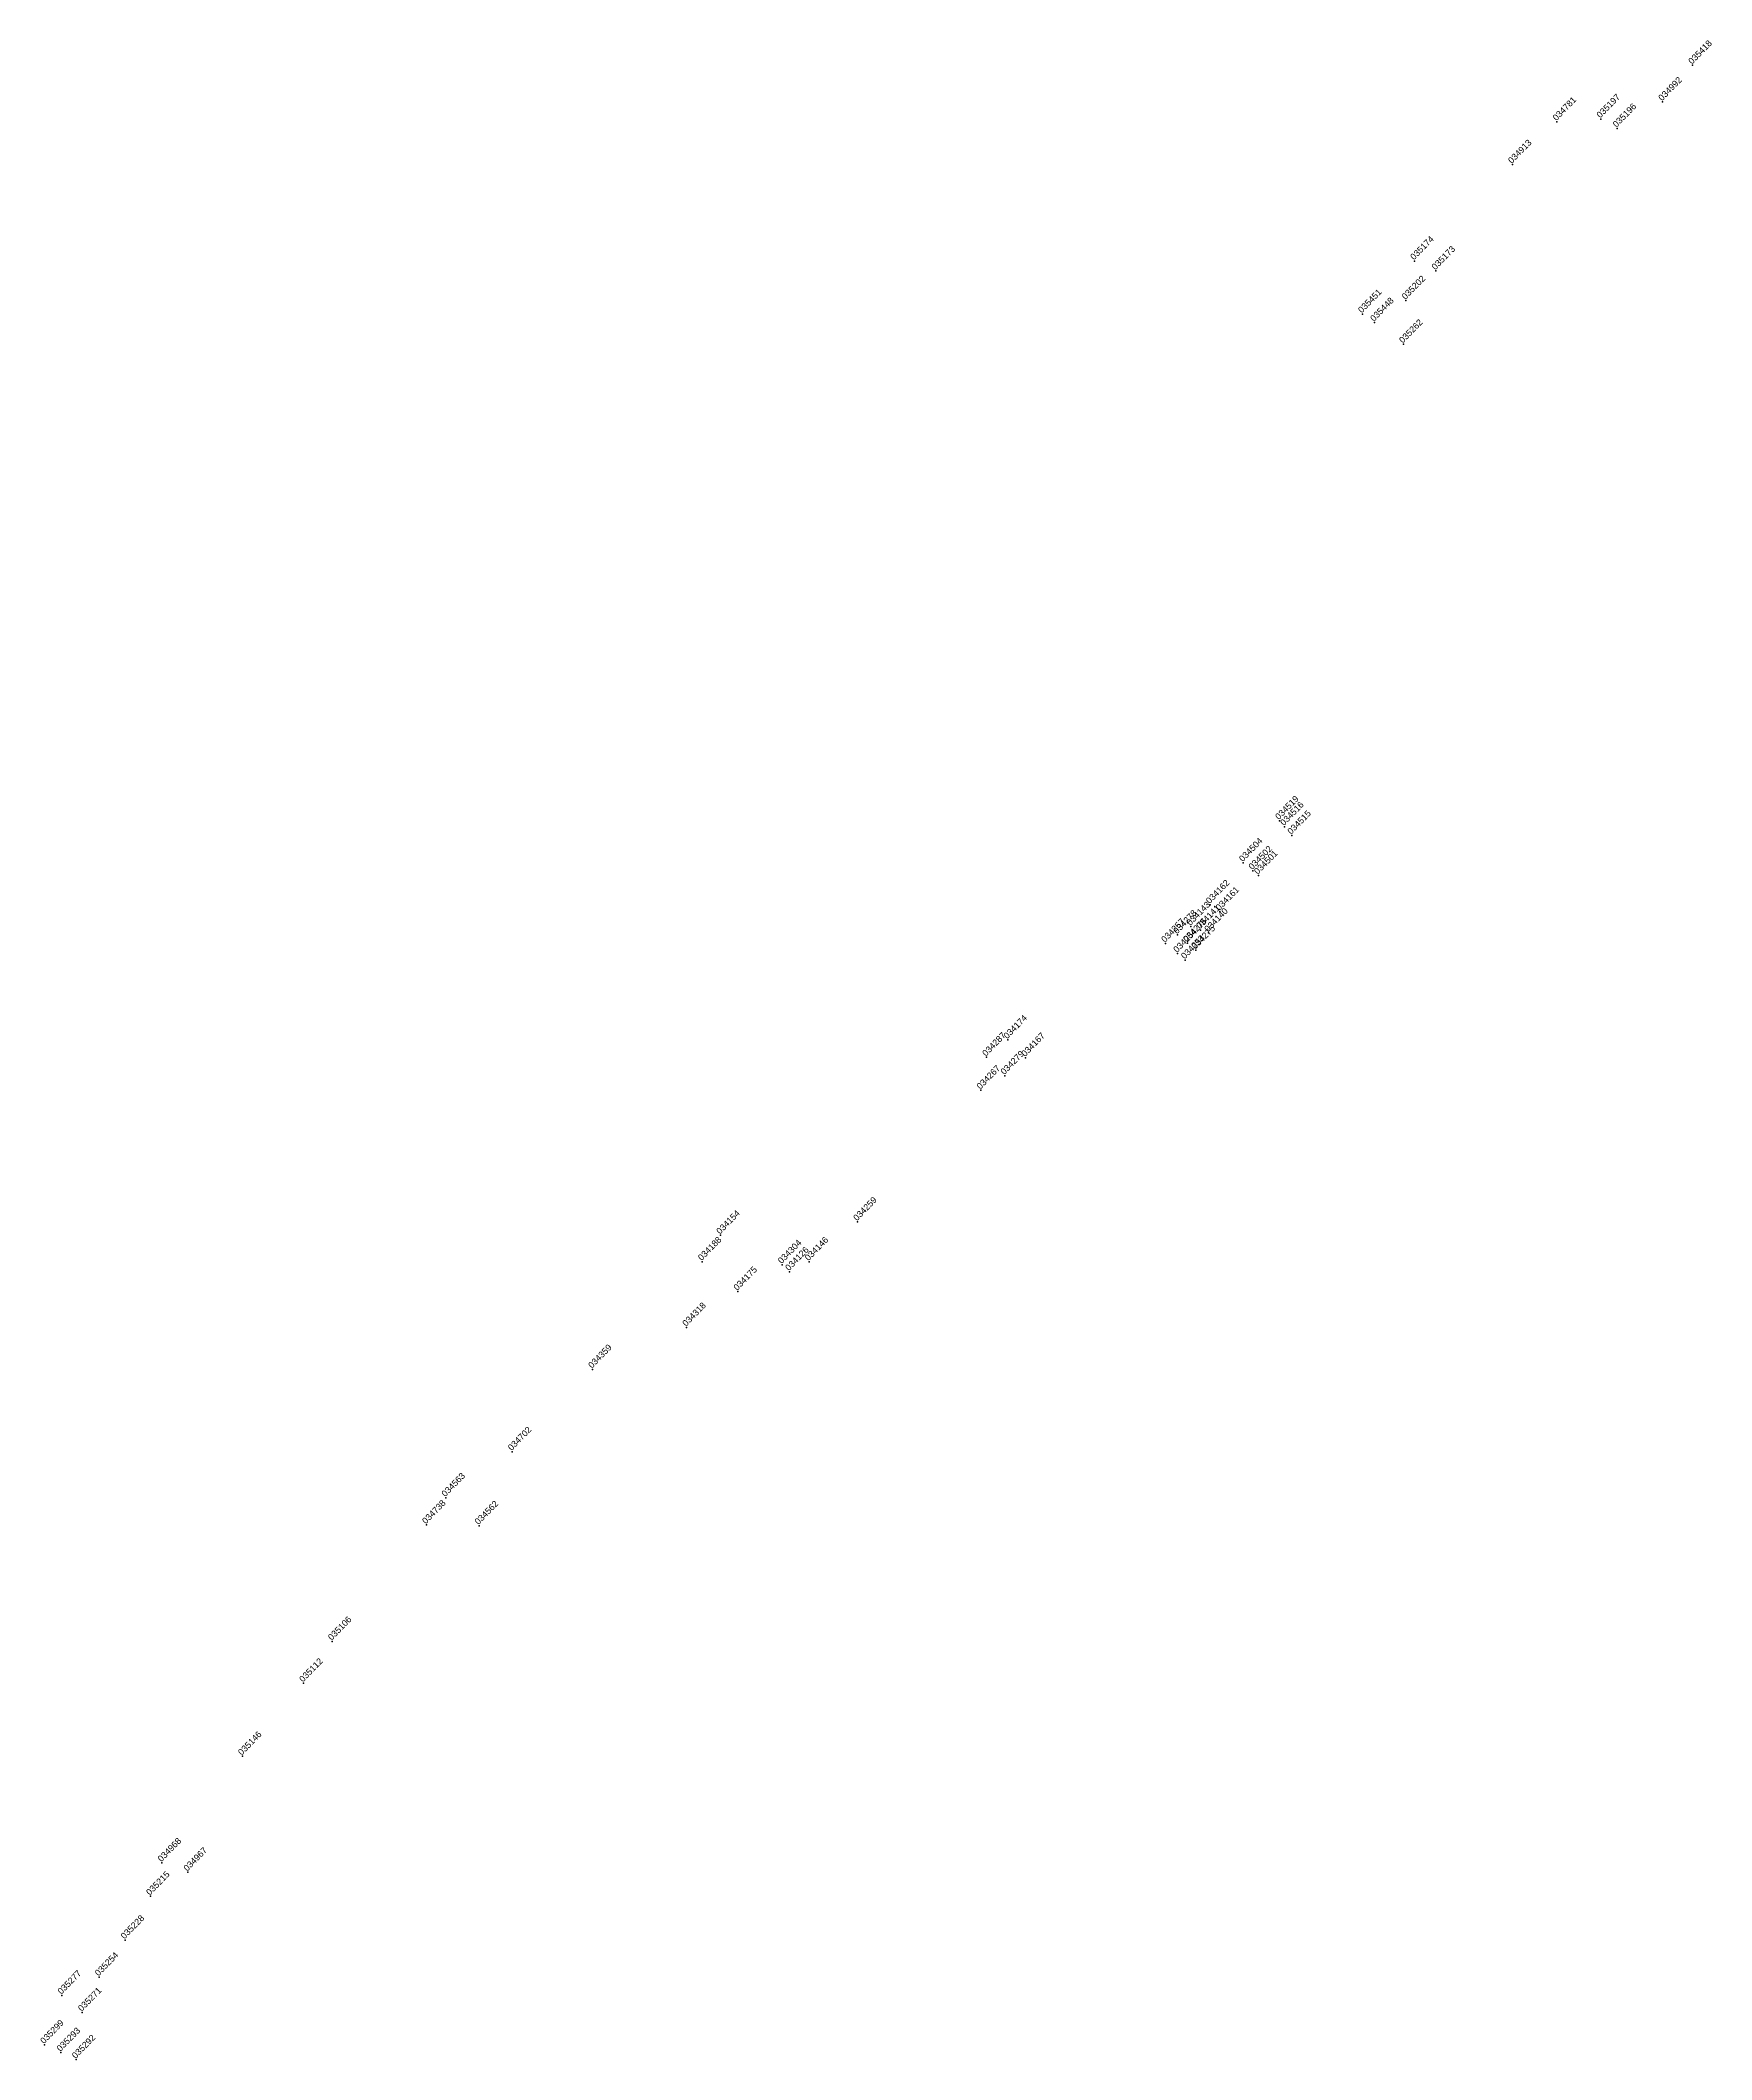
# Model space of a CAD drawing. Header units: millimetres. Extents: x 388988 to 390180, y 8701814 to 8703257.
# Drawn here: x 389385.1 to 389598.5, y 8702269.7 to 8702527.4 of the extents above; entities that cross this region are included whole.
import ezdxf

# ---------------------------------------------------------------- set-up
doc = ezdxf.new("R2010")
doc.units = ezdxf.units.MM
doc.styles.get("Standard").update_dxf_attribs({"font": 'arial.ttf'})

# ---------------------------------------------------------------- blocks, each defined once
blk = doc.blocks.new('Muestras')
blk.add_point((0, 0))
at = {"flags": 1}
for tag, p in [('Canal', (-0.35, 0.1)), ('Muestra', (0.5, 0.1)), ('Fecha', (1, 0.1)), ('Este', (1.5, 0.1)), ('Norte', (2.5, 0.1)), ('Cota', (3.5, 0.1)), ('Azimut', (4.5, 0.1)), ('Angulo', (5.5, 0.1)), ('Alt.Muestra', (6.5, 0.1)), ('A.Muestra', (7.5, 0.1)), ('A.Labor', (8.5, 0.1)), ('Cobre', (9.5, 0.1)), ('Plomo', (10.5, 0.1)), ('Zinc', (11.5, 0.1)), ('Plata', (12.5, 0.1)), ('Oro', (13.5, 0.1)), ('Fierro', (14.5, 0.1)), ('Arsenico', (15.5, 0.1)), ('Antimonio', (16.5, 0.1)), ('Bismuto', (17.5, 0.1)), ('Volframio', (18.5, 0.1)), ('Niquel', (19.5, 0.1)), ('Cobalto', (20.5, 0.1)), ('OxidoDePlomo', (21.5, 0.1)), ('OxidoDeZinc', (22.5, 0.1)), ('Insoluble', (23.5, 0.1))]:
    blk.add_attdef(tag, p, '', height=0.8, dxfattribs=at)
blk.add_attdef('ID', (0, 0.1), '', height=0.8)

msp = doc.modelspace()

# ---------------------------------------------------------------- block references
at = {"rotation": 45.63307303765198}
for p, values in [((389596.11, 8702524.24, 4028.73), {'ID': '035418'}), ((389592.28, 8702519.56, 4029.16), {'ID': '034992'}), ((389578.79, 8702517.02, 4028.72), {'ID': '034781'}), ((389584.39, 8702517.37, 4029.16), {'ID': '035197'}), ((389586.46, 8702516.18, 4029.16), {'ID': '035196'}), ((389573.09, 8702511.56, 4028.72), {'ID': '034913'}), ((389560.6, 8702499.25, 4029.16), {'ID': '035174'}), ((389563.33, 8702497.98, 4029.16), {'ID': '035173'}), ((389553.94, 8702492.48, 4028.6), {'ID': '035451'}), ((389559.51, 8702494.2, 4029.16), {'ID': '035202'}), ((389555.49, 8702491.4, 4028.6), {'ID': '035448'}), ((389559.18, 8702488.63, 4028.6), {'ID': '035262'}), ((389543.35, 8702427.8, 3854.7), {'ID': '034519'}), ((389543.99, 8702427.04, 3854.7), {'ID': '034516'}), ((389544.92, 8702425.93, 3854.7), {'ID': '034515'}), ((389538.74, 8702422.43, 3854.52), {'ID': '034504'}), ((389539.95, 8702421.42, 3854.52), {'ID': '034502'}), ((389540.66, 8702420.82, 3854.52), {'ID': '034501'}), ((389534.51, 8702417.07, 3854.52), {'ID': '034162'}), ((389535.75, 8702416.2, 3854.52), {'ID': '034161'}), ((389528.8, 8702412.13, 3854.95), {'ID': '034257'}), ((389530.34, 8702413.22, 3854.52), {'ID': '034278'}), ((389531.59, 8702412.18, 3854.52), {'ID': '034276'}), ((389532.05, 8702414.29, 3854.52), {'ID': '034143'}), ((389533.28, 8702413.85, 3854.52), {'ID': '034141'}), ((389534.31, 8702413.47, 3854.52), {'ID': '034140'}), ((389530.35, 8702410.84, 3854.95), {'ID': '034254'}), ((389531.33, 8702410.01, 3854.95), {'ID': '034253'}), ((389532.68, 8702411.26, 3854.52), {'ID': '034275'}), ((389508.67, 8702399.82, 3876.53), {'ID': '034174'}), ((389505.95, 8702397.6, 3877.77), {'ID': '034287'}), ((389510.94, 8702397.55, 3876.53), {'ID': '034167'}), ((389508.29, 8702395.25, 3877.77), {'ID': '034279'}), ((389505.24, 8702393.39, 3877.77), {'ID': '034267'}), ((389489.48, 8702376.59, 3877.77), {'ID': '034259'}), ((389472, 8702374.89, 3864.29), {'ID': '034154'}), ((389469.65, 8702371.51, 3876.62), {'ID': '034188'}), ((389479.86, 8702371.12, 3877.77), {'ID': '034304'}), ((389483.29, 8702371.49, 3877.77), {'ID': '034146'}), ((389480.79, 8702370.22, 3864.07), {'ID': '034126'}), ((389474.19, 8702367.7, 3876.62), {'ID': '034175'}), ((389467.66, 8702363.12, 3876.51), {'ID': '034318'}), ((389455.64, 8702357.77, 3876.51), {'ID': '034359'}), ((389445.38, 8702347.26, 3876.51), {'ID': '034702'}), ((389436.91, 8702341.37, 3876.64), {'ID': '034563'}), ((389434.43, 8702337.9, 3876.99), {'ID': '034738'}), ((389441.15, 8702337.81, 3876.64), {'ID': '034562'}), ((389422.41, 8702323.04, 3876.99), {'ID': '035106'}), ((389418.74, 8702317.71, 3876.99), {'ID': '035112'}), ((389410.93, 8702308.37, 3876.74), {'ID': '035146'}), ((389400.67, 8702294.77, 3876.74), {'ID': '034968'}), ((389403.97, 8702293.57, 3876.74), {'ID': '034967'}), ((389399.19, 8702290.5, 3876.54), {'ID': '035215'}), ((389395.95, 8702284.91, 3876.54), {'ID': '035228'}), ((389387.9, 8702277.86, 3876.95), {'ID': '035277'}), ((389392.64, 8702280.19, 3876.54), {'ID': '035254'}), ((389390.49, 8702275.68, 3876.95), {'ID': '035271'}), ((389385.67, 8702271.54, 3876.95), {'ID': '035299'}), ((389387.77, 8702270.56, 3876.95), {'ID': '035293'}), ((389389.71, 8702269.65, 3876.95), {'ID': '035292'})]:
    msp.add_blockref('Muestras', p, dxfattribs=at).add_auto_attribs(values)

doc.saveas('drawing.dxf')
